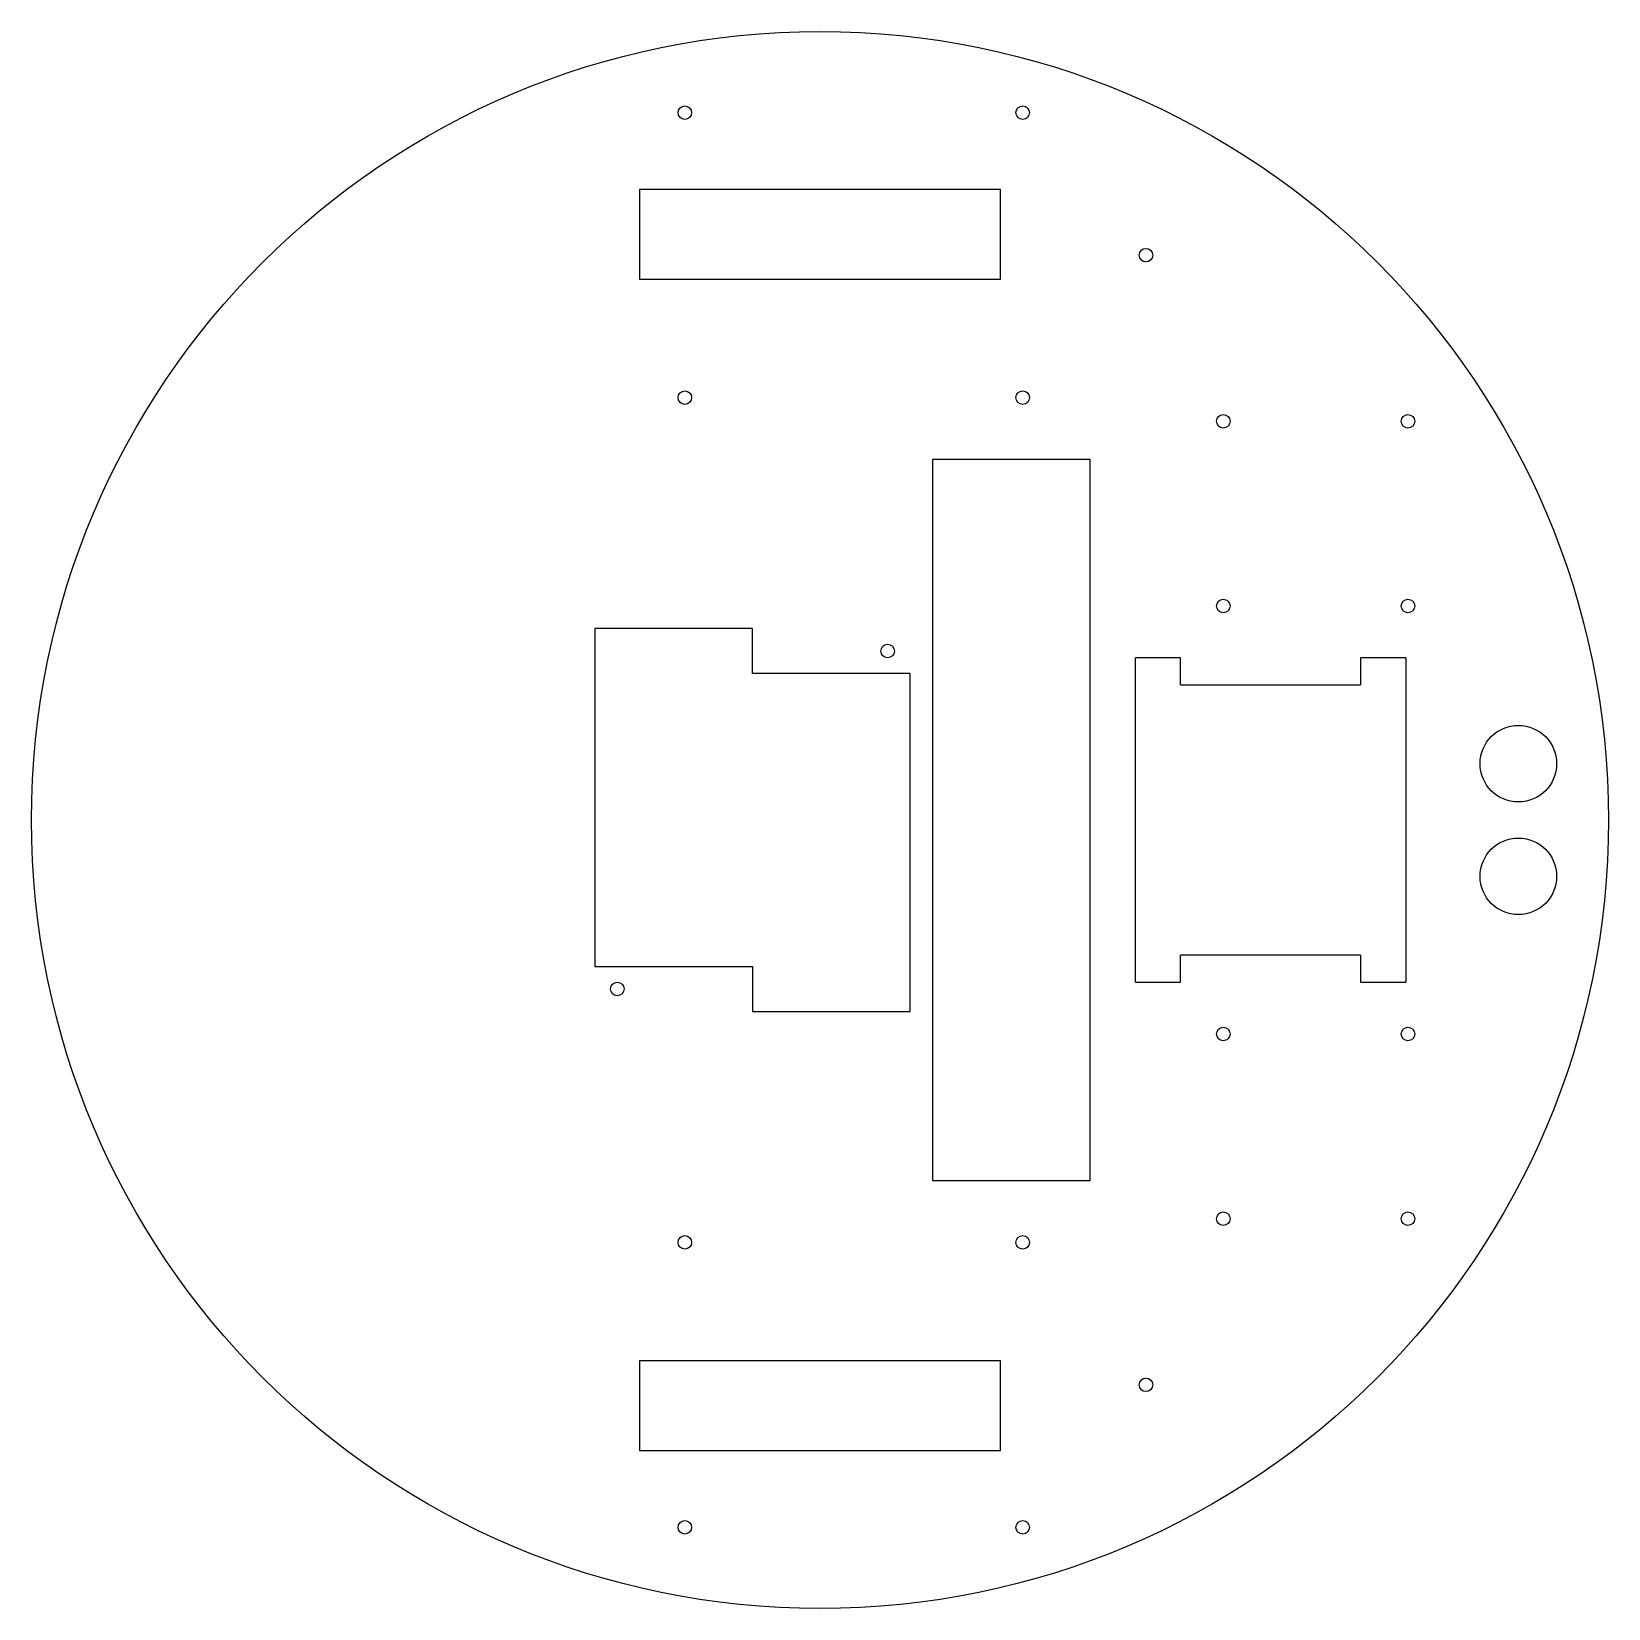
# Model space of a CAD drawing. Header units: millimetres. Extents: x -175 to 175, y -175 to 175.
import ezdxf

# ---------------------------------------------------------------- set-up
doc = ezdxf.new("R2010")
doc.units = ezdxf.units.MM

msp = doc.modelspace()

# ---------------------------------------------------------------- linework, layer by layer
at = {"color": 7, "linetype": 'Continuous', "lineweight": 25}
for p, q in [((-40, 120), (-40, 140)), ((-40, 140), (40, 140)), ((40, 140), (40, 120)), ((40, 120), (-40, 120)), ((25, 80), (25, -80)), ((60, 80), (25, 80)), ((60, -80), (60, 80)), ((-15, 42.5), (-50, 42.5)), ((-50, 42.5), (-50, -32.5)), ((-15, 32.5), (-15, 42.5)), ((70, -36), (70, 36)), ((80, 36), (70, 36)), ((80, 30), (80, 36)), ((130, 36), (120, 36)), ((120, 36), (120, 30)), ((130, 36), (130, -36)), ((20, 32.5), (-15, 32.5)), ((20, -42.5), (20, 32.5)), ((80, 30), (120, 30)), ((120, -30), (80, -30)), ((80, -36), (80, -30)), ((120, -30), (120, -36)), ((-50, -32.5), (-15, -32.5)), ((-15, -32.5), (-15, -42.5)), ((70, -36), (80, -36)), ((120, -36), (130, -36)), ((-15, -42.5), (20, -42.5)), ((25, -80), (60, -80)), ((-40, -140), (-40, -120)), ((-40, -120), (40, -120)), ((40, -120), (40, -140)), ((40, -140), (-40, -140))]:
    msp.add_line(p, q, dxfattribs=at)
for centre, radius in [((0, 0), 175), ((-30, 157), 1.5), ((45, 157), 1.5), ((72.338, 125.375), 1.5), ((-30, 93.75), 1.5), ((45, 93.75), 1.5), ((89.5, 88.5), 1.5), ((130.5, 88.5), 1.5), ((89.5, 47.5), 1.5), ((130.5, 47.5), 1.5), ((15, 37.5), 1.5), ((155, 12.5), 8.5), ((155, -12.5), 8.5), ((-45, -37.5), 1.5), ((89.5, -47.5), 1.5), ((130.5, -47.5), 1.5), ((89.5, -88.5), 1.5), ((130.5, -88.5), 1.5), ((-30, -93.75), 1.5), ((45, -93.75), 1.5), ((72.338, -125.375), 1.5), ((-30, -157), 1.5), ((45, -157), 1.5)]:
    msp.add_circle(centre, radius, dxfattribs=at)

doc.saveas('drawing.dxf')
